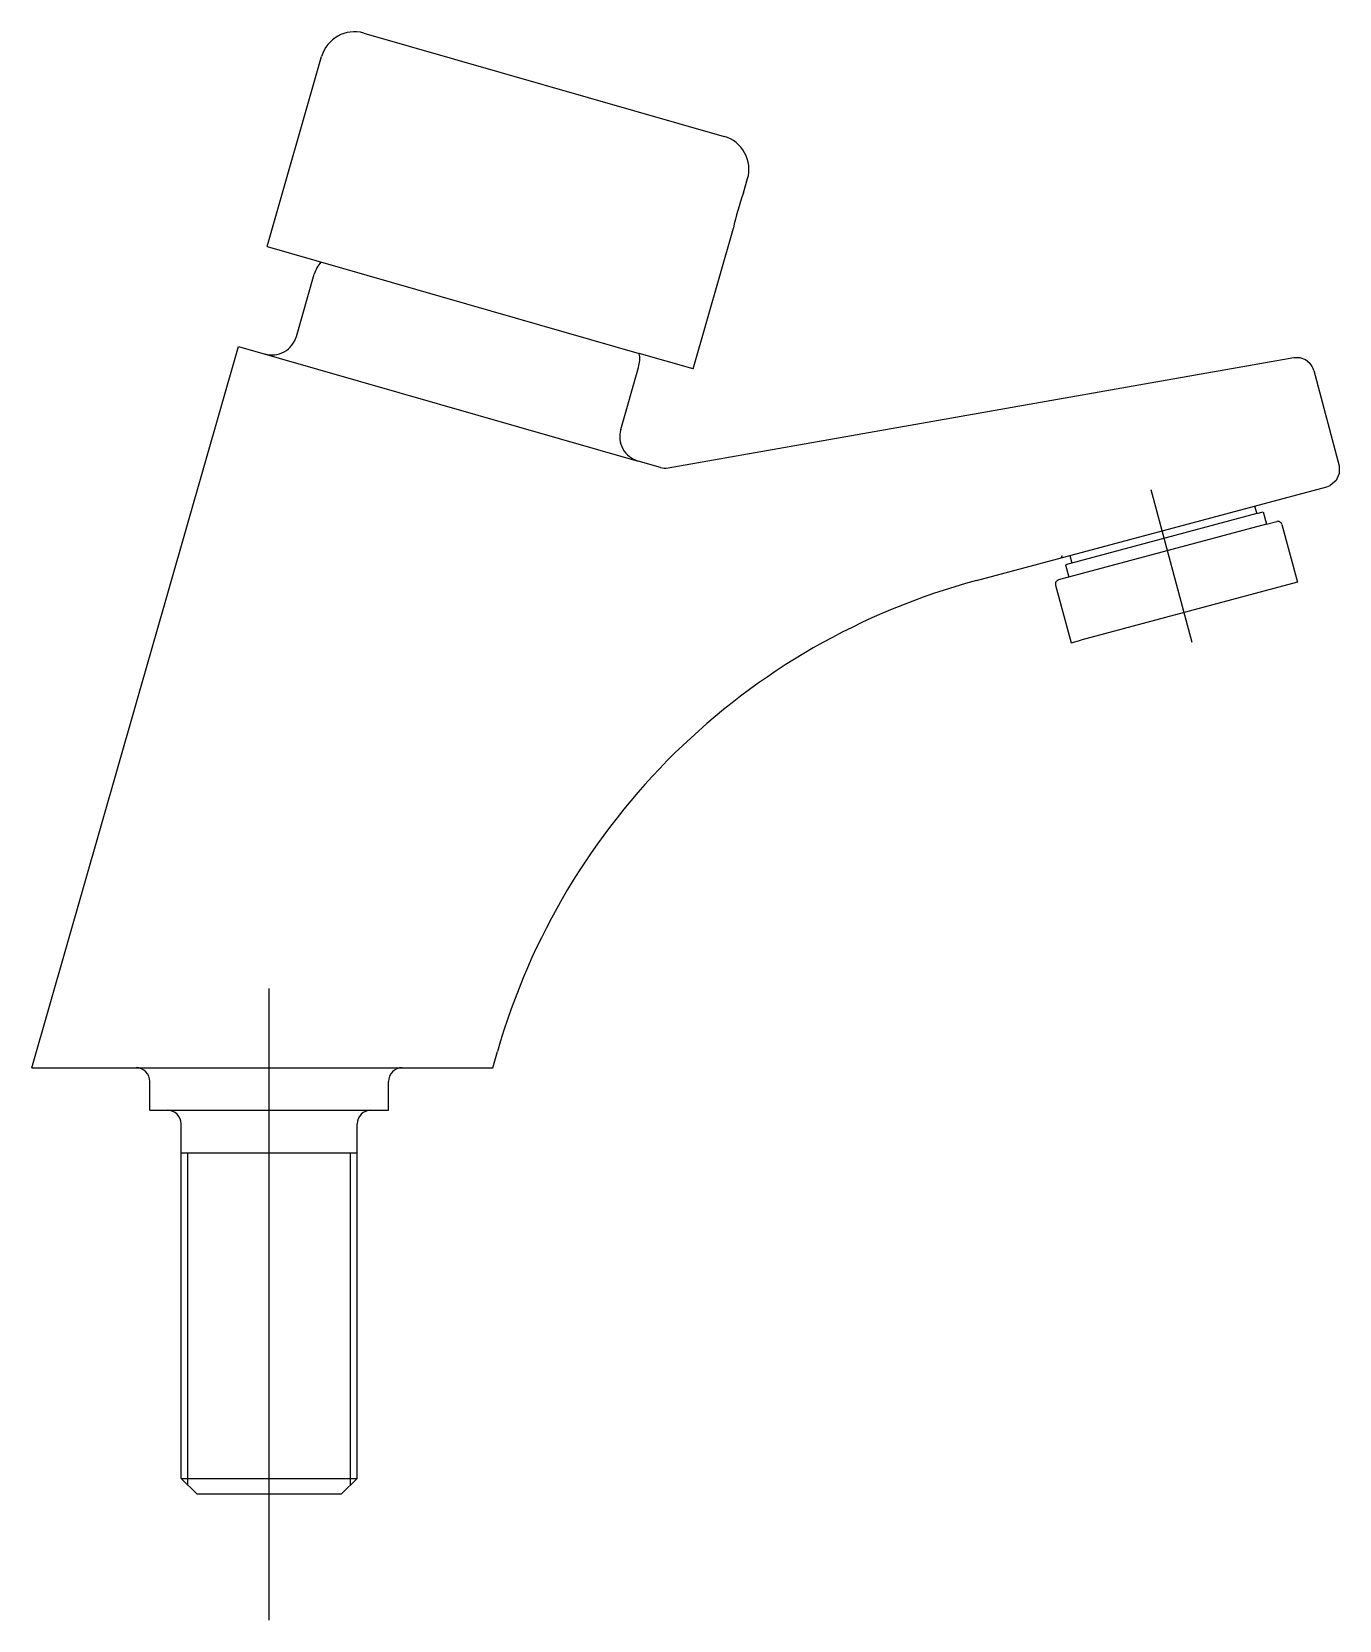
# Model space of a CAD drawing. Extents: x -17.358 to -17.205, y -0.086 to 0.1.
import ezdxf

# ---------------------------------------------------------------- set-up
doc = ezdxf.new("R2010")
doc.units = 0
doc.header["$LTSCALE"] = 0.2
doc.header["$MEASUREMENT"] = 0
doc.linetypes.add('AXES', pattern=[0.54, 0.3, -0.08, 0.08, -0.08])
doc.linetypes.add('CONTINU', pattern=[0])
doc.layers.get('0').update_dxf_attribs({"linetype": 'CONTINUOUS'})
doc.layers.add('DECA_EIXOS', color=5, linetype='AXES')

msp = doc.modelspace()

# ---------------------------------------------------------------- linework, layer by layer
at = {"linetype": 'CONTINU'}
for points in [[(-17.31926, 0.0999, 0.414213), (-17.3242, 0.09716)], [(-17.2743, 0.08286, 0.414231), (-17.27704, 0.0878)], [(-17.27478, 0.08118, 0.041451), (-17.27597, 0.07705)], [(-17.32428, 0.0731, 0.112094), (-17.32507, 0.07166)], [(-17.33086, 0.06233, 0.414346), (-17.32715, 0.06439)], [(-17.28708, 0.06076, 0.112096), (-17.28699, 0.0624)], [(-17.20798, 0.06039, 0.124149), (-17.20845, 0.06124)], [(-17.28916, 0.0535, 0.414806), (-17.28711, 0.04979)], [(-17.28451, 0.04903, 0.114637), (-17.28361, 0.04898)], [(-17.21172, 0.04237, 0.414223), (-17.21233, 0.04272)], [(-17.2475, 0.03579, 0.263316), (-17.3036, -0.01934)], [(-17.23788, 0.03587, 0.414997), (-17.23823, 0.03526)], [(-17.34432, -0.02284, 0.414219), (-17.34592, -0.02124)], [(-17.31477, -0.02124, 0.414216), (-17.31637, -0.02284)], [(-17.34065, -0.02783, 0.41422), (-17.34225, -0.02623)], [(-17.31844, -0.02623, 0.415305), (-17.32004, -0.02783)]]:
    msp.add_lwpolyline(points, format="xyb", dxfattribs=at)
for points in [[(-17.31926, 0.0999), (-17.27704, 0.0878)], [(-17.33058, 0.0749), (-17.3242, 0.09716)], [(-17.27478, 0.08118), (-17.2743, 0.08286)], [(-17.28068, 0.06059), (-17.27597, 0.07705)], [(-17.33058, 0.0749), (-17.28699, 0.0624)], [(-17.32715, 0.06439), (-17.32507, 0.07166)], [(-17.35815, -0.02124), (-17.33394, 0.0632)], [(-17.33394, 0.0632), (-17.28711, 0.04979)], [(-17.28068, 0.06059), (-17.28699, 0.0624)], [(-17.28361, 0.04898), (-17.21031, 0.06191)], [(-17.21031, 0.06191), (-17.20961, 0.06191), (-17.20897, 0.06167), (-17.20845, 0.06124)], [(-17.28916, 0.0535), (-17.28708, 0.06076)], [(-17.20798, 0.06039), (-17.20503, 0.04924)], [(-17.28451, 0.04903), (-17.28711, 0.04979)], [(-17.20503, 0.04924), (-17.205, 0.04832), (-17.20537, 0.04751), (-17.20606, 0.04693)], [(-17.21493, 0.04452), (-17.20644, 0.04679)], [(-17.20644, 0.04679), (-17.20606, 0.04693)], [(-17.2475, 0.03579), (-17.21493, 0.04452)], [(-17.21464, 0.04365), (-17.23706, 0.03764)], [(-17.21493, 0.04452), (-17.21464, 0.04365)], [(-17.21464, 0.04365), (-17.21392, 0.04384)], [(-17.21392, 0.04384), (-17.21353, 0.0424)], [(-17.21353, 0.0424), (-17.23788, 0.03587)], [(-17.21353, 0.0424), (-17.21233, 0.04272)], [(-17.21172, 0.04237), (-17.20991, 0.03562)], [(-17.23759, 0.03845), (-17.23741, 0.03875)], [(-17.23706, 0.03764), (-17.23667, 0.0362)], [(-17.23657, 0.03872), (-17.23634, 0.03784)], [(-17.20991, 0.03562), (-17.23527, 0.02882)], [(-17.23823, 0.03526), (-17.23642, 0.02851)], [(-17.23642, 0.02851), (-17.23527, 0.02882)], [(-17.30415, -0.02124), (-17.3036, -0.01934)], [(-17.35815, -0.02124), (-17.31477, -0.02124)], [(-17.31477, -0.02124), (-17.30415, -0.02124)], [(-17.34432, -0.02623), (-17.34432, -0.02284)], [(-17.31637, -0.02623), (-17.31637, -0.02284)], [(-17.34432, -0.02623), (-17.31844, -0.02623)], [(-17.34065, -0.06933), (-17.34065, -0.02783)], [(-17.32004, -0.06933), (-17.32004, -0.02783)], [(-17.31844, -0.02623), (-17.31637, -0.02623)], [(-17.34065, -0.03122), (-17.32081, -0.03122)], [(-17.33988, -0.0701), (-17.33988, -0.03122)], [(-17.32081, -0.03122), (-17.32004, -0.03122)], [(-17.32081, -0.0701), (-17.32081, -0.03122)], [(-17.34065, -0.06933), (-17.33883, -0.07115)], [(-17.34065, -0.06933), (-17.32004, -0.06933)], [(-17.32186, -0.07115), (-17.32004, -0.06933)], [(-17.33883, -0.07115), (-17.32186, -0.07115)]]:
    msp.add_lwpolyline(points, dxfattribs=at)
at = {"layer": 'DECA_EIXOS'}
for points in [[(-17.22222, 0.02855), (-17.22702, 0.04644)], [(-17.33036, -0.08593), (-17.33036, -0.01197)]]:
    msp.add_lwpolyline(points, dxfattribs=at)

doc.saveas('drawing.dxf')
